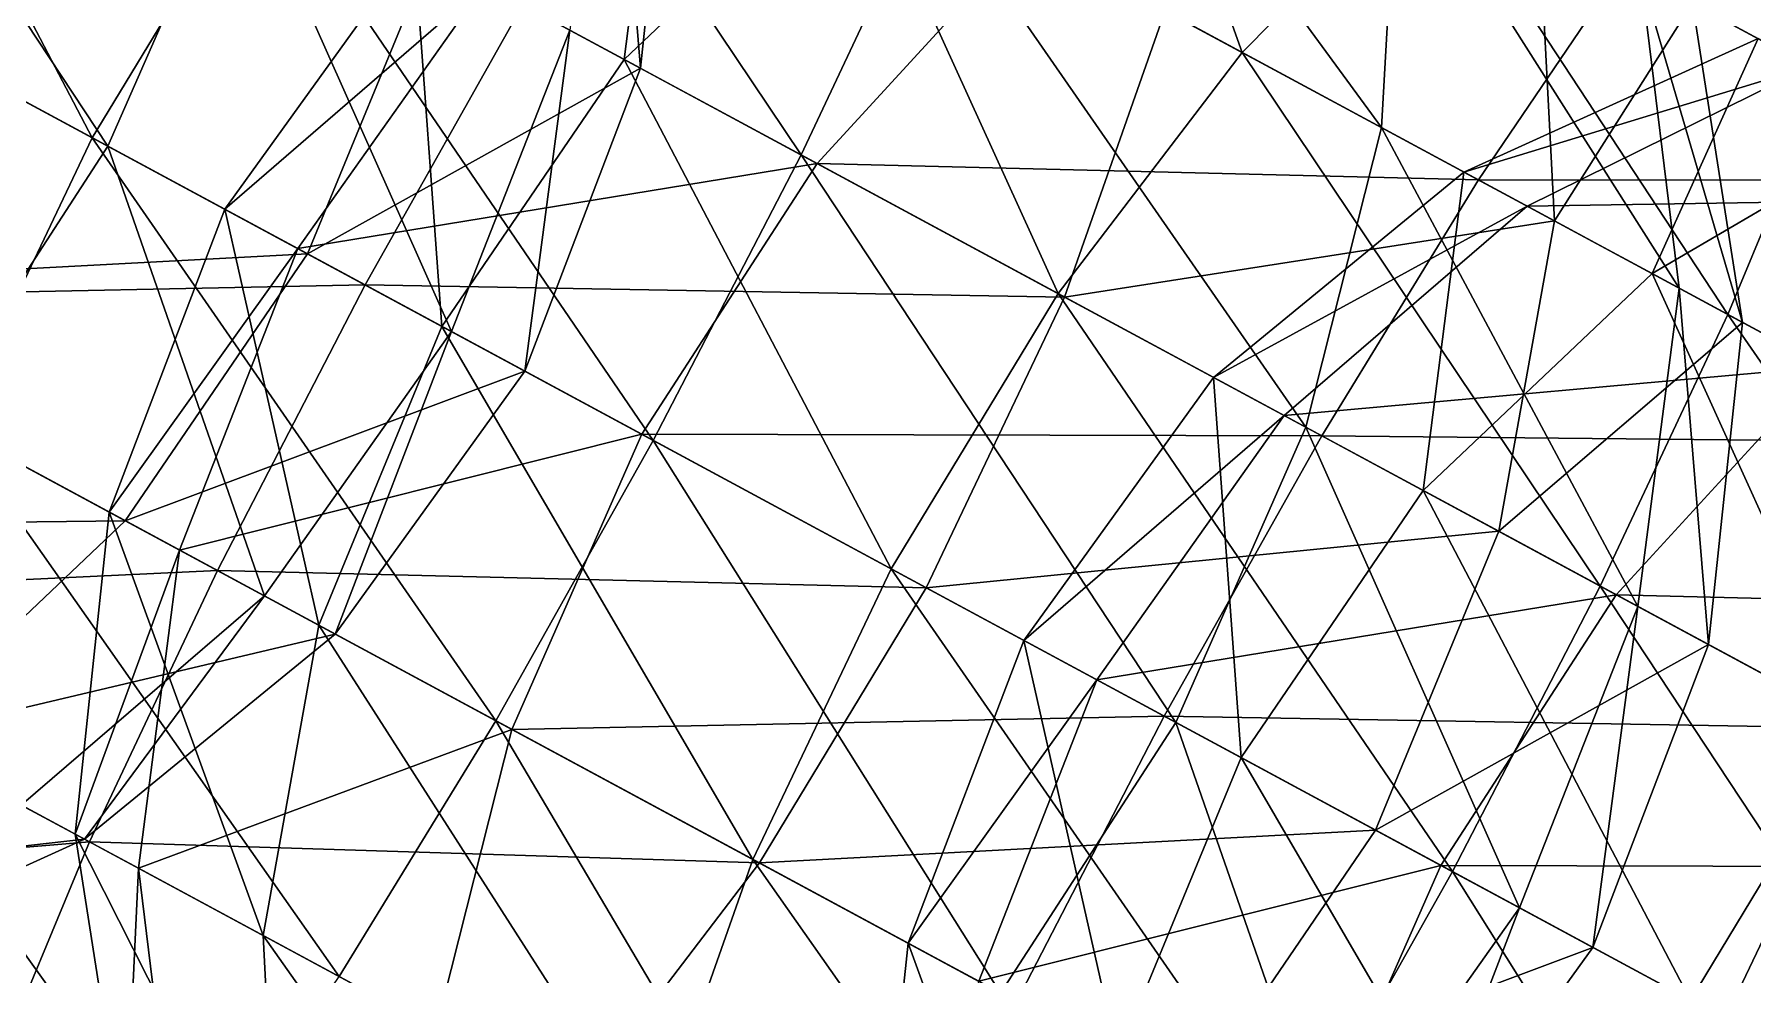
# Model space of a CAD drawing. Header units: metres. Extents: x -386 to 289, y -317 to 299.
# Drawn here: x -3.1 to 38.4, y 150.26 to 172.97 of the extents above; entities that cross this region are included whole.
import ezdxf

# ---------------------------------------------------------------- set-up
doc = ezdxf.new("R2010")
doc.units = ezdxf.units.M

msp = doc.modelspace()

# ---------------------------------------------------------------- linework, layer by layer
for points in [[(-10.38502, 183.98262, -612.79193), (-13.953483, 177.08533, -611.7786), (-1.3340206, 170.27623, -617.7402), (-1.3339206, 170.27634, -617.74005)], [(-10.38502, 183.98262, -612.79193), (-1.3340206, 170.27623, -617.7402), (1.8044472, 177.40555, -618.55035), (1.8045472, 177.40565, -618.55023)], [(-8.160278, 182.78223, -192.17429), (-12.560335, 176.33363, -191.55093), (-1.7069893, 170.47748, -182.11353), (-1.7068893, 170.47758, -182.11342)], [(-8.160278, 182.78223, -192.17429), (-1.7069893, 170.47748, -182.11353), (2.3232498, 177.12563, -183.05844), (2.3233497, 177.12573, -183.05833)], [(6.7652006, 182.95036, -185.82883), (2.3232498, 177.12563, -183.05844), (15.413503, 170.0625, -181.12003), (15.413603, 170.0626, -181.11992)], [(6.7652006, 182.95036, -185.82883), (15.413503, 170.0625, -181.12003), (18.501602, 176.61774, -184.09088), (18.501701, 176.61784, -184.09077)], [(20.89888, 182.38419, -188.81683), (18.501602, 176.61774, -184.09088), (29.43038, 170.7209, -189.25371), (29.43048, 170.72101, -189.2536)], [(20.89888, 182.38419, -188.81683), (29.43038, 170.7209, -189.25371), (29.822191, 177.56943, -193.03226), (29.82229, 177.56953, -193.03215)], [(22.942135, 181.28171, -365.19174), (16.666388, 177.60797, -362.2845), (26.065662, 172.53639, -354.11145), (26.065762, 172.5365, -354.11136)], [(22.942135, 181.28171, -365.19174), (26.065662, 172.53639, -354.11145), (30.616611, 177.14078, -358.5185), (30.61671, 177.14088, -358.5184)], [(10.824642, 180.76, -631.60583), (9.826954, 173.07683, -630.4626), (11.532892, 172.15636, -645.3368), (11.532992, 172.15646, -645.3367)], [(10.824642, 180.76, -631.60583), (11.532892, 172.15636, -645.3368), (12.354141, 179.93472, -644.9417), (12.354241, 179.93483, -644.9416)], [(34.966415, 180.21104, -364.26184), (30.616611, 177.14078, -358.5185), (40.19934, 171.97021, -357.09946), (40.19944, 171.97032, -357.09937)], [(34.966415, 180.21104, -364.26184), (40.19934, 171.97021, -357.09946), (41.74243, 176.5549, -363.25842), (41.74253, 176.55501, -363.25833)], [(12.122772, 180.05957, -374.70264), (6.0724373, 175.10266, -374.30756), (11.1401825, 172.36826, -360.4569), (11.140283, 172.36836, -360.45682)], [(12.354141, 179.93472, -644.9417), (11.532892, 172.15636, -645.3368), (6.465149, 174.89076, -659.1875), (6.465249, 174.89087, -659.1874)], [(12.122772, 180.05957, -374.70264), (11.1401825, 172.36826, -360.4569), (16.666388, 177.60797, -362.2845), (16.666487, 177.60808, -362.2844)], [(1.8044472, 177.40555, -618.55035), (-1.3340206, 170.27623, -617.7402), (6.971493, 165.79482, -630.07263), (6.971593, 165.79492, -630.0725)], [(1.8044472, 177.40555, -618.55035), (6.971493, 165.79482, -630.07263), (9.826954, 173.07683, -630.4626), (9.827054, 173.07693, -630.46246)], [(16.666388, 177.60797, -362.2845), (11.1401825, 172.36826, -360.4569), (21.62371, 166.71165, -351.34106), (21.62381, 166.71176, -351.34097)], [(16.666388, 177.60797, -362.2845), (21.62371, 166.71165, -351.34106), (26.065662, 172.53639, -354.11145), (26.065762, 172.5365, -354.11136)], [(29.822191, 177.56943, -193.03226), (29.43038, 170.7209, -189.25371), (36.623165, 166.83987, -199.93393), (36.623264, 166.83998, -199.93382)], [(29.822191, 177.56943, -193.03226), (36.623165, 166.83987, -199.93393), (35.695076, 174.40059, -201.75262), (35.695175, 174.4007, -201.75252)], [(-13.953483, 177.08533, -611.7786), (-5.569668, 163.7389, -618.55035), (-1.3340206, 170.27623, -617.7402), (-1.3339206, 170.27634, -617.74005)], [(2.3232498, 177.12563, -183.05844), (-1.7069893, 170.47748, -182.11353), (11.84504, 163.1652, -180.10672), (11.84514, 163.16531, -180.10661)], [(2.3232498, 177.12563, -183.05844), (11.84504, 163.1652, -180.10672), (15.413503, 170.0625, -181.12003), (15.413603, 170.0626, -181.11992)], [(30.616611, 177.14078, -358.5185), (26.065662, 172.53639, -354.11145), (37.802063, 166.20377, -352.3735), (37.802162, 166.20387, -352.3734)], [(30.616611, 177.14078, -358.5185), (37.802063, 166.20377, -352.3735), (40.19934, 171.97021, -357.09946), (40.19944, 171.97032, -357.09937)], [(18.501602, 176.61774, -184.09088), (15.413503, 170.0625, -181.12003), (27.60297, 163.48543, -186.8784), (27.60307, 163.48553, -186.8783)], [(18.501602, 176.61774, -184.09088), (27.60297, 163.48543, -186.8784), (29.43038, 170.7209, -189.25371), (29.43048, 170.72101, -189.2536)], [(-12.560335, 176.33363, -191.55093), (-5.050865, 163.459, -183.05844), (-1.7069893, 170.47748, -182.11353), (-1.7068893, 170.47758, -182.11342)], [(33.234062, 175.72849, -222.7807), (33.609047, 168.4662, -225.68796), (24.209778, 173.53778, -233.861), (24.209877, 173.53789, -233.86089)], [(36.943905, 173.72676, -212.64131), (33.609047, 168.4662, -225.68796), (33.234062, 175.72849, -222.7807), (33.23416, 175.72859, -222.7806)], [(20.845058, 175.35327, -398.71875), (15.800886, 169.85349, -401.09402), (7.7783737, 174.18219, -389.1818), (7.778474, 174.1823, -389.1817)], [(31.773838, 169.45642, -403.88156), (15.800886, 169.85349, -401.09402), (20.845058, 175.35327, -398.71875), (20.845158, 175.35338, -398.71866)], [(35.277317, 174.626, -399.1556), (31.773838, 169.45642, -403.88156), (20.845058, 175.35327, -398.71875), (20.845158, 175.35338, -398.71866)], [(20.845058, 175.35327, -398.71875), (20.845058, 175.35327, -398.71875), (31.773838, 169.45642, -403.88156), (31.773937, 169.45653, -403.88147)], [(6.465149, 174.89076, -659.1875), (3.4910927, 167.67273, -659.81085), (-7.3622503, 173.52888, -669.2482), (-7.36215, 173.52899, -669.2481)], [(7.7783737, 174.18219, -389.1818), (1.4936104, 168.75052, -374.17282), (6.0724373, 175.10266, -374.30756), (6.0725374, 175.10277, -374.30746)], [(6.0724373, 175.10266, -374.30756), (1.4936104, 168.75052, -374.17282), (6.7401257, 165.91966, -359.83356), (6.740226, 165.91977, -359.83347)], [(11.532892, 172.15636, -645.3368), (3.4910927, 167.67273, -659.81085), (6.465149, 174.89076, -659.1875), (6.465249, 174.89087, -659.1874)], [(6.0724373, 175.10266, -374.30756), (6.7401257, 165.91966, -359.83356), (11.1401825, 172.36826, -360.4569), (11.140283, 172.36836, -360.45682)], [(45.03805, 174.77669, -391.99323), (44.860046, 169.45544, -397.73657), (35.277317, 174.626, -399.1556), (35.277416, 174.62611, -399.15552)], [(44.860046, 169.45544, -397.73657), (31.773838, 169.45642, -403.88156), (35.277317, 174.626, -399.1556), (35.277416, 174.62611, -399.15552)], [(35.695076, 174.40059, -201.75262), (36.623165, 166.83987, -199.93393), (38.152664, 166.0146, -213.26979), (38.152763, 166.01471, -213.26968)], [(35.695076, 174.40059, -201.75262), (38.152664, 166.0146, -213.26979), (36.943905, 173.72676, -212.64131), (36.944004, 173.72687, -212.6412)], [(7.7783737, 174.18219, -389.1818), (3.2597237, 167.79758, -389.57175), (1.4936104, 168.75052, -374.17282), (1.4937104, 168.75063, -374.17273)], [(15.800886, 169.85349, -401.09402), (3.2597237, 167.79758, -389.57175), (7.7783737, 174.18219, -389.1818), (7.778474, 174.1823, -389.1817)], [(3.4910927, 167.67273, -659.81085), (-11.392492, 166.88074, -668.3033), (-7.3622503, 173.52888, -669.2482), (-7.36215, 173.52899, -669.2481)], [(4.884244, 166.92104, -239.5831), (-10.87369, 166.60081, -232.81142), (-7.735222, 173.73013, -233.62158), (-7.7351217, 173.73024, -233.62148)], [(8.689894, 173.69037, -238.5698), (4.884244, 166.92104, -239.5831), (-7.735222, 173.73013, -233.62158), (-7.7351217, 173.73024, -233.62148)], [(-7.735222, 173.73013, -233.62158), (-7.735222, 173.73013, -233.62158), (4.884244, 166.92104, -239.5831), (4.884344, 166.92114, -239.583)], [(21.780146, 166.62724, -236.63138), (4.884244, 166.92104, -239.5831), (8.689894, 173.69037, -238.5698), (8.689994, 173.69048, -238.56969)], [(24.209778, 173.53778, -233.861), (21.780146, 166.62724, -236.63138), (8.689894, 173.69037, -238.5698), (8.689994, 173.69048, -238.56969)], [(33.609047, 168.4662, -225.68796), (21.780146, 166.62724, -236.63138), (24.209778, 173.53778, -233.861), (24.209877, 173.53789, -233.86089)], [(36.943905, 173.72676, -212.64131), (38.152664, 166.0146, -213.26979), (33.609047, 168.4662, -225.68796), (33.609146, 168.46631, -225.68785)], [(9.826954, 173.07683, -630.4626), (6.971493, 165.79482, -630.07263), (8.737606, 164.84187, -645.47156), (8.737706, 164.84198, -645.47144)], [(9.826954, 173.07683, -630.4626), (8.737606, 164.84187, -645.47156), (11.532892, 172.15636, -645.3368), (11.532992, 172.15646, -645.3367)], [(39.78158, 172.19562, -554.50244), (31.423233, 169.6456, -542.9853), (38.53275, 172.86946, -543.6138), (38.53285, 172.86957, -543.61365)], [(38.53275, 172.86946, -543.6138), (31.423233, 169.6456, -542.9853), (35.96685, 167.194, -530.5671), (35.96695, 167.1941, -530.56696)], [(38.53275, 172.86946, -543.6138), (35.96685, 167.194, -530.5671), (42.242596, 170.86774, -533.47437), (42.242695, 170.86784, -533.47424)], [(11.1401825, 172.36826, -360.4569), (6.7401257, 165.91966, -359.83356), (17.593472, 160.0635, -350.39615), (17.59357, 160.06361, -350.39606)], [(11.1401825, 172.36826, -360.4569), (17.593472, 160.0635, -350.39615), (21.62371, 166.71165, -351.34106), (21.62381, 166.71176, -351.34097)], [(26.065662, 172.53639, -354.11145), (21.62371, 166.71165, -351.34106), (34.713963, 159.64853, -349.40265), (34.71406, 159.64864, -349.40256)], [(26.065662, 172.53639, -354.11145), (34.713963, 159.64853, -349.40265), (37.802063, 166.20377, -352.3735), (37.802162, 166.20387, -352.3734)], [(11.532892, 172.15636, -645.3368), (8.737606, 164.84187, -645.47156), (3.4910927, 167.67273, -659.81085), (3.4911926, 167.67284, -659.8107)], [(39.78158, 172.19562, -554.50244), (32.952732, 168.82033, -556.32117), (31.423233, 169.6456, -542.9853), (31.423332, 169.6457, -542.98517)], [(45.65447, 169.0268, -563.2228), (32.952732, 168.82033, -556.32117), (39.78158, 172.19562, -554.50244), (39.78168, 172.19572, -554.5023)], [(40.19934, 171.97021, -357.09946), (37.802063, 166.20377, -352.3735), (48.730843, 160.30693, -357.53632), (48.73094, 160.30704, -357.53622)], [(29.43038, 170.7209, -189.25371), (27.60297, 163.48543, -186.8784), (35.625477, 159.15671, -198.79065), (35.625576, 159.15681, -198.79054)], [(29.43038, 170.7209, -189.25371), (35.625477, 159.15671, -198.79065), (36.623165, 166.83987, -199.93393), (36.623264, 166.83998, -199.93382)], [(42.242596, 170.86774, -533.47437), (35.96685, 167.194, -530.5671), (45.366123, 162.12242, -522.39404), (45.366222, 162.12253, -522.3939)], [(-1.3340206, 170.27623, -617.7402), (-5.569668, 163.7389, -618.55035), (2.4528408, 159.4102, -630.4626), (2.4529407, 159.41031, -630.46246)], [(-1.7069893, 170.47748, -182.11353), (-5.050865, 163.459, -183.05844), (8.039389, 156.39587, -181.12003), (8.039489, 156.39598, -181.11992)], [(-1.7069893, 170.47748, -182.11353), (8.039389, 156.39587, -181.12003), (11.84504, 163.1652, -180.10672), (11.84514, 163.16531, -180.10661)], [(-1.3340206, 170.27623, -617.7402), (2.4528408, 159.4102, -630.4626), (6.971493, 165.79482, -630.07263), (6.971593, 165.79492, -630.0725)], [(15.800886, 169.85349, -401.09402), (11.565239, 163.31616, -401.9042), (3.2597237, 167.79758, -389.57175), (3.2598236, 167.79768, -389.57166)], [(27.990355, 163.2764, -406.85242), (11.565239, 163.31616, -401.9042), (15.800886, 169.85349, -401.09402), (15.800986, 169.85359, -401.09393)], [(15.413503, 170.0625, -181.12003), (11.84504, 163.1652, -180.10672), (24.464502, 156.35611, -186.06824), (24.464602, 156.35622, -186.06813)], [(15.413503, 170.0625, -181.12003), (24.464502, 156.35611, -186.06824), (27.60297, 163.48543, -186.8784), (27.60307, 163.48553, -186.8783)], [(31.773838, 169.45642, -403.88156), (27.990355, 163.2764, -406.85242), (15.800886, 169.85349, -401.09402), (15.800986, 169.85359, -401.09393)], [(15.800886, 169.85349, -401.09402), (15.800886, 169.85349, -401.09402), (27.990355, 163.2764, -406.85242), (27.990454, 163.2765, -406.85233)], [(32.952732, 168.82033, -556.32117), (25.372898, 164.68869, -542.5902), (31.423233, 169.6456, -542.9853), (31.423332, 169.6457, -542.98517)], [(31.423233, 169.6456, -542.9853), (25.372898, 164.68869, -542.5902), (30.440643, 161.95428, -528.7395), (30.440742, 161.95439, -528.7394)], [(43.51024, 163.12381, -402.14362), (27.990355, 163.2764, -406.85242), (31.773838, 169.45642, -403.88156), (31.773937, 169.45653, -403.88147)], [(31.423233, 169.6456, -542.9853), (30.440643, 161.95428, -528.7395), (35.96685, 167.194, -530.5671), (35.96695, 167.1941, -530.56696)], [(44.860046, 169.45544, -397.73657), (43.51024, 163.12381, -402.14362), (31.773838, 169.45642, -403.88156), (31.773937, 169.45653, -403.88147)], [(45.65447, 169.0268, -563.2228), (40.14552, 164.9393, -567.00134), (32.952732, 168.82033, -556.32117), (32.95283, 168.82043, -556.32104)], [(3.2597237, 167.79758, -389.57175), (-1.3016758, 161.43604, -374.30756), (1.4936104, 168.75052, -374.17282), (1.4937104, 168.75063, -374.17273)], [(1.4936104, 168.75052, -374.17282), (-1.3016758, 161.43604, -374.30756), (3.7660675, 158.70163, -360.4569), (3.7661674, 158.70174, -360.45682)], [(1.4936104, 168.75052, -374.17282), (3.7660675, 158.70163, -360.4569), (6.7401257, 165.91966, -359.83356), (6.740226, 165.91977, -359.83347)], [(32.952732, 168.82033, -556.32117), (27.078835, 163.76822, -557.4644), (25.372898, 164.68869, -542.5902), (25.372997, 164.6888, -542.5901)], [(40.14552, 164.9393, -567.00134), (27.078835, 163.76822, -557.4644), (32.952732, 168.82033, -556.32117), (32.95283, 168.82043, -556.32104)], [(33.609047, 168.4662, -225.68796), (32.26367, 160.97064, -227.51553), (21.780146, 166.62724, -236.63138), (21.780245, 166.62735, -236.63127)], [(38.152664, 166.0146, -213.26979), (32.26367, 160.97064, -227.51553), (33.609047, 168.4662, -225.68796), (33.609146, 168.46631, -225.68785)], [(3.4910927, 167.67273, -659.81085), (-0.90896606, 161.22414, -659.1875), (-11.392492, 166.88074, -668.3033), (-11.392392, 166.88084, -668.30316)], [(3.2597237, 167.79758, -389.57175), (0.40425873, 160.51556, -389.1818), (-1.3016758, 161.43604, -374.30756), (-1.3015758, 161.43614, -374.30746)], [(8.737606, 164.84187, -645.47156), (-0.90896606, 161.22414, -659.1875), (3.4910927, 167.67273, -659.81085), (3.4911926, 167.67284, -659.8107)], [(11.565239, 163.31616, -401.9042), (0.40425873, 160.51556, -389.1818), (3.2597237, 167.79758, -389.57175), (3.2598236, 167.79768, -389.57166)], [(-0.90896606, 161.22414, -659.1875), (-15.834441, 161.056, -665.53296), (-11.392492, 166.88074, -668.3033), (-11.392392, 166.88084, -668.30316)], [(4.884244, 166.92104, -239.5831), (1.3157787, 160.02374, -238.5698), (-10.87369, 166.60081, -232.81142), (-10.8735895, 166.60092, -232.81131)], [(18.436272, 159.60876, -237.5763), (1.3157787, 160.02374, -238.5698), (4.884244, 166.92104, -239.5831), (4.884344, 166.92114, -239.583)], [(21.780146, 166.62724, -236.63138), (18.436272, 159.60876, -237.5763), (4.884244, 166.92104, -239.5831), (4.884344, 166.92114, -239.583)], [(35.96685, 167.194, -530.5671), (30.440643, 161.95428, -528.7395), (40.92417, 156.29768, -519.6237), (40.92427, 156.29779, -519.6236)], [(36.623165, 166.83987, -199.93393), (35.625477, 159.15671, -198.79065), (37.331413, 158.23624, -213.66487), (37.331512, 158.23634, -213.66476)], [(35.96685, 167.194, -530.5671), (40.92417, 156.29768, -519.6237), (45.366123, 162.12242, -522.39404), (45.366222, 162.12253, -522.3939)], [(36.623165, 166.83987, -199.93393), (37.331413, 158.23624, -213.66487), (38.152664, 166.0146, -213.26979), (38.152763, 166.01471, -213.26968)], [(1.3157787, 160.02374, -238.5698), (-12.7010975, 159.36536, -230.43611), (-10.87369, 166.60081, -232.81142), (-10.8735895, 166.60092, -232.81131)], [(-10.87369, 166.60081, -232.81142), (-10.87369, 166.60081, -232.81142), (1.3157787, 160.02374, -238.5698), (1.3158787, 160.02385, -238.56969)], [(21.62371, 166.71165, -351.34106), (17.593472, 160.0635, -350.39615), (31.1455, 152.75124, -348.38934), (31.1456, 152.75134, -348.38925)], [(32.26367, 160.97064, -227.51553), (18.436272, 159.60876, -237.5763), (21.780146, 166.62724, -236.63138), (21.780245, 166.62735, -236.63127)], [(21.62371, 166.71165, -351.34106), (31.1455, 152.75124, -348.38934), (34.713963, 159.64853, -349.40265), (34.71406, 159.64864, -349.40256)], [(38.152664, 166.0146, -213.26979), (37.331413, 158.23624, -213.66487), (32.26367, 160.97064, -227.51553), (32.26377, 160.97075, -227.51543)], [(37.802063, 166.20377, -352.3735), (34.713963, 159.64853, -349.40265), (46.90343, 153.07146, -355.16104), (46.90353, 153.07156, -355.16095)], [(37.802063, 166.20377, -352.3735), (46.90343, 153.07146, -355.16104), (48.730843, 160.30693, -357.53632), (48.73094, 160.30704, -357.53622)], [(6.971493, 165.79482, -630.07263), (2.4528408, 159.4102, -630.4626), (4.158777, 158.48973, -645.3368), (4.1588774, 158.48984, -645.3367)], [(6.7401257, 165.91966, -359.83356), (3.7660675, 158.70163, -360.4569), (14.249596, 153.04503, -351.34106), (14.249696, 153.04514, -351.34097)], [(6.971493, 165.79482, -630.07263), (4.158777, 158.48973, -645.3368), (8.737606, 164.84187, -645.47156), (8.737706, 164.84198, -645.47144)], [(6.7401257, 165.91966, -359.83356), (14.249596, 153.04503, -351.34106), (17.593472, 160.0635, -350.39615), (17.59357, 160.06361, -350.39606)], [(8.737606, 164.84187, -645.47156), (4.158777, 158.48973, -645.3368), (-0.90896606, 161.22414, -659.1875), (-0.90886605, 161.22424, -659.1874)], [(40.14552, 164.9393, -567.00134), (35.10135, 159.43951, -569.37665), (27.078835, 163.76822, -557.4644), (27.078934, 163.76833, -557.4643)], [(51.0743, 159.04245, -572.1642), (35.10135, 159.43951, -569.37665), (40.14552, 164.9393, -567.00134), (40.14562, 164.9394, -567.0012)], [(27.078835, 163.76822, -557.4644), (20.794071, 158.33655, -542.45544), (25.372898, 164.68869, -542.5902), (25.372997, 164.6888, -542.5901)], [(25.372898, 164.68869, -542.5902), (20.794071, 158.33655, -542.45544), (26.040586, 155.50569, -528.11615), (26.040686, 155.5058, -528.116)], [(25.372898, 164.68869, -542.5902), (26.040586, 155.50569, -528.11615), (30.440643, 161.95428, -528.7395), (30.440742, 161.95439, -528.7394)], [(-5.569668, 163.7389, -618.55035), (-3.4210548, 154.3581, -631.60583), (2.4528408, 159.4102, -630.4626), (2.4529407, 159.41031, -630.46246)], [(27.078835, 163.76822, -557.4644), (22.560184, 157.3836, -557.8544), (20.794071, 158.33655, -542.45544), (20.79417, 158.33665, -542.4553)], [(35.10135, 159.43951, -569.37665), (22.560184, 157.3836, -557.8544), (27.078835, 163.76822, -557.4644), (27.078934, 163.76833, -557.4643)], [(-5.050865, 163.459, -183.05844), (-7.4804945, 156.54846, -185.82883), (4.2559056, 150.21585, -184.09088), (4.256006, 150.21596, -184.09077)], [(-5.050865, 163.459, -183.05844), (4.2559056, 150.21585, -184.09088), (8.039389, 156.39587, -181.12003), (8.039489, 156.39598, -181.11992)], [(11.565239, 163.31616, -401.9042), (8.426771, 156.18684, -401.09402), (0.40425873, 160.51556, -389.1818), (0.4043587, 160.51567, -389.1817)], [(11.84504, 163.1652, -180.10672), (8.039389, 156.39587, -181.12003), (20.228855, 149.81879, -186.8784), (20.228954, 149.8189, -186.8783)], [(24.184704, 156.50706, -407.86572), (8.426771, 156.18684, -401.09402), (11.565239, 163.31616, -401.9042), (11.565339, 163.31627, -401.9041)], [(27.990355, 163.2764, -406.85242), (24.184704, 156.50706, -407.86572), (11.565239, 163.31616, -401.9042), (11.565339, 163.31627, -401.9041)], [(11.565239, 163.31616, -401.9042), (11.565239, 163.31616, -401.9042), (24.184704, 156.50706, -407.86572), (24.184803, 156.50717, -407.86563)], [(11.84504, 163.1652, -180.10672), (20.228855, 149.81879, -186.8784), (24.464502, 156.35611, -186.06824), (24.464602, 156.35622, -186.06813)], [(41.080605, 156.21327, -404.914), (24.184704, 156.50706, -407.86572), (27.990355, 163.2764, -406.85242), (27.990454, 163.2765, -406.85233)], [(27.60297, 163.48543, -186.8784), (24.464502, 156.35611, -186.06824), (32.770016, 151.8747, -198.4007), (32.770115, 151.8748, -198.40059)], [(27.60297, 163.48543, -186.8784), (32.770016, 151.8747, -198.4007), (35.625477, 159.15671, -198.79065), (35.625576, 159.15681, -198.79054)], [(43.51024, 163.12381, -402.14362), (41.080605, 156.21327, -404.914), (27.990355, 163.2764, -406.85242), (27.990454, 163.2765, -406.85233)], [(30.440643, 161.95428, -528.7395), (26.040586, 155.50569, -528.11615), (36.893932, 149.64954, -518.6788), (36.89403, 149.64964, -518.67865)], [(30.440643, 161.95428, -528.7395), (36.893932, 149.64954, -518.6788), (40.92417, 156.29768, -519.6237), (40.92427, 156.29779, -519.6236)], [(-0.90896606, 161.22414, -659.1875), (-6.435169, 155.98442, -657.3599), (-15.834441, 161.056, -665.53296), (-15.834341, 161.0561, -665.53284)], [(4.158777, 158.48973, -645.3368), (-6.435169, 155.98442, -657.3599), (-0.90896606, 161.22414, -659.1875), (-0.90886605, 161.22424, -659.1874)], [(0.40425873, 160.51556, -389.1818), (-2.1229248, 153.65767, -374.70264), (-1.3016758, 161.43604, -374.30756), (-1.3015758, 161.43614, -374.30746)], [(-1.3016758, 161.43604, -374.30756), (-2.1229248, 153.65767, -374.70264), (2.4206924, 151.20607, -362.2845), (2.4207923, 151.20618, -362.2844)], [(-1.3016758, 161.43604, -374.30756), (2.4206924, 151.20607, -362.2845), (3.7660675, 158.70163, -360.4569), (3.7661674, 158.70174, -360.45682)], [(32.26367, 160.97064, -227.51553), (29.289616, 153.75261, -228.13889), (18.436272, 159.60876, -237.5763), (18.43637, 159.60887, -237.57619)], [(37.331413, 158.23624, -213.66487), (29.289616, 153.75261, -228.13889), (32.26367, 160.97064, -227.51553), (32.26377, 160.97075, -227.51543)], [(0.40425873, 160.51556, -389.1818), (-0.59342194, 152.8324, -388.0385), (-2.1229248, 153.65767, -374.70264), (-2.122825, 153.65778, -374.70255)], [(8.426771, 156.18684, -401.09402), (-0.59342194, 152.8324, -388.0385), (0.40425873, 160.51556, -389.1818), (0.4043587, 160.51567, -389.1817)], [(1.3157787, 160.02374, -238.5698), (-1.7723188, 153.4685, -235.59894), (-12.7010975, 159.36536, -230.43611), (-12.700997, 159.36546, -230.436)], [(14.406031, 152.96062, -236.63138), (-1.7723188, 153.4685, -235.59894), (1.3157787, 160.02374, -238.5698), (1.3158787, 160.02385, -238.56969)], [(18.436272, 159.60876, -237.5763), (14.406031, 152.96062, -236.63138), (1.3157787, 160.02374, -238.5698), (1.3158787, 160.02385, -238.56969)], [(17.593472, 160.0635, -350.39615), (14.249596, 153.04503, -351.34106), (27.33985, 145.9819, -349.40265), (27.339949, 145.98201, -349.40256)], [(17.593472, 160.0635, -350.39615), (27.33985, 145.9819, -349.40265), (31.1455, 152.75124, -348.38934), (31.1456, 152.75134, -348.38925)], [(2.4528408, 159.4102, -630.4626), (-3.4210548, 154.3581, -631.60583), (-1.8915539, 153.53282, -644.9417), (-1.8914539, 153.53293, -644.9416)], [(2.4528408, 159.4102, -630.4626), (-1.8915539, 153.53282, -644.9417), (4.158777, 158.48973, -645.3368), (4.1588774, 158.48984, -645.3367)], [(29.289616, 153.75261, -228.13889), (14.406031, 152.96062, -236.63138), (18.436272, 159.60876, -237.5763), (18.43637, 159.60887, -237.57619)], [(35.10135, 159.43951, -569.37665), (30.8657, 152.90219, -570.1868), (22.560184, 157.3836, -557.8544), (22.560284, 157.38371, -557.85425)], [(47.290817, 152.86243, -575.1351), (30.8657, 152.90219, -570.1868), (35.10135, 159.43951, -569.37665), (35.101448, 159.43962, -569.3765)], [(34.713963, 159.64853, -349.40265), (31.1455, 152.75124, -348.38934), (43.76496, 145.94214, -354.35086), (43.76506, 145.94225, -354.35077)], [(34.713963, 159.64853, -349.40265), (43.76496, 145.94214, -354.35086), (46.90343, 153.07146, -355.16104), (46.90353, 153.07156, -355.16095)], [(51.0743, 159.04245, -572.1642), (47.290817, 152.86243, -575.1351), (35.10135, 159.43951, -569.37665), (35.101448, 159.43962, -569.3765)], [(35.10135, 159.43951, -569.37665), (35.10135, 159.43951, -569.37665), (47.290817, 152.86243, -575.1351), (47.290916, 152.86253, -575.13495)], [(-1.7723188, 153.4685, -235.59894), (-13.092911, 152.51682, -226.65756), (-12.7010975, 159.36536, -230.43611), (-12.700997, 159.36546, -230.436)], [(-12.7010975, 159.36536, -230.43611), (-12.7010975, 159.36536, -230.43611), (-1.7723188, 153.4685, -235.59894), (-1.7722188, 153.46861, -235.59883)], [(35.625477, 159.15671, -198.79065), (32.770016, 151.8747, -198.4007), (34.53613, 150.92175, -213.79962), (34.53623, 150.92186, -213.79951)], [(35.625477, 159.15671, -198.79065), (34.53613, 150.92175, -213.79962), (37.331413, 158.23624, -213.66487), (37.331512, 158.23634, -213.66476)], [(3.7660675, 158.70163, -360.4569), (2.4206924, 151.20607, -362.2845), (11.819966, 146.13449, -354.11145), (11.820066, 146.1346, -354.11136)], [(3.7660675, 158.70163, -360.4569), (11.819966, 146.13449, -354.11145), (14.249596, 153.04503, -351.34106), (14.249696, 153.04514, -351.34097)], [(4.158777, 158.48973, -645.3368), (-1.8915539, 153.53282, -644.9417), (-6.435169, 155.98442, -657.3599), (-6.435069, 155.98453, -657.3598)], [(22.560184, 157.3836, -557.8544), (17.998785, 151.02206, -542.5902), (20.794071, 158.33655, -542.45544), (20.79417, 158.33665, -542.4553)], [(20.794071, 158.33655, -542.45544), (17.998785, 151.02206, -542.5902), (23.066528, 148.28766, -528.7395), (23.066628, 148.28777, -528.7394)], [(20.794071, 158.33655, -542.45544), (23.066528, 148.28766, -528.7395), (26.040586, 155.50569, -528.11615), (26.040686, 155.5058, -528.116)], [(37.331413, 158.23624, -213.66487), (34.53613, 150.92175, -213.79962), (29.289616, 153.75261, -228.13889), (29.289715, 153.75272, -228.13878)], [(22.560184, 157.3836, -557.8544), (19.70472, 150.1016, -557.4644), (17.998785, 151.02206, -542.5902), (17.998884, 151.02217, -542.5901)], [(30.8657, 152.90219, -570.1868), (19.70472, 150.1016, -557.4644), (22.560184, 157.3836, -557.8544), (22.560284, 157.38371, -557.85425)], [(-7.4804945, 156.54846, -185.82883), (-8.830305, 150.21683, -190.23586), (0.7524252, 145.04626, -188.81683), (0.7525252, 145.04637, -188.81673)], [(-7.4804945, 156.54846, -185.82883), (0.7524252, 145.04626, -188.81683), (4.2559056, 150.21585, -184.09088), (4.256006, 150.21596, -184.09077)], [(24.184704, 156.50706, -407.86572), (20.61624, 149.60977, -406.85242), (8.426771, 156.18684, -401.09402), (8.426871, 156.18695, -401.09393)], [(37.736732, 149.1948, -405.85892), (20.61624, 149.60977, -406.85242), (24.184704, 156.50706, -407.86572), (24.184803, 156.50717, -407.86563)], [(41.080605, 156.21327, -404.914), (37.736732, 149.1948, -405.85892), (24.184704, 156.50706, -407.86572), (24.184803, 156.50717, -407.86563)], [(8.426771, 156.18684, -401.09402), (6.5993633, 148.95139, -398.71875), (-0.59342194, 152.8324, -388.0385), (-0.5933219, 152.8325, -388.03842)], [(8.039389, 156.39587, -181.12003), (4.2559056, 150.21585, -184.09088), (15.184683, 144.319, -189.25371), (15.184783, 144.3191, -189.2536)], [(20.61624, 149.60977, -406.85242), (6.5993633, 148.95139, -398.71875), (8.426771, 156.18684, -401.09402), (8.426871, 156.18695, -401.09393)], [(8.039389, 156.39587, -181.12003), (15.184683, 144.319, -189.25371), (20.228855, 149.81879, -186.8784), (20.228954, 149.8189, -186.8783)], [(8.426771, 156.18684, -401.09402), (8.426771, 156.18684, -401.09402), (20.61624, 149.60977, -406.85242), (20.616339, 149.60988, -406.85233)], [(24.464502, 156.35611, -186.06824), (20.228855, 149.81879, -186.8784), (28.251364, 145.49008, -198.79065), (28.251463, 145.49019, -198.79054)], [(24.464502, 156.35611, -186.06824), (28.251364, 145.49008, -198.79065), (32.770016, 151.8747, -198.4007), (32.770115, 151.8748, -198.40059)], [(40.92417, 156.29768, -519.6237), (36.893932, 149.64954, -518.6788), (50.44596, 142.33727, -516.67194), (50.44606, 142.33737, -516.6718)], [(51.564133, 150.55667, -395.79816), (37.736732, 149.1948, -405.85892), (41.080605, 156.21327, -404.914), (41.080704, 156.21338, -404.9139)], [(-1.8915539, 153.53282, -644.9417), (-12.710918, 152.31068, -654.45264), (-6.435169, 155.98442, -657.3599), (-6.435069, 155.98453, -657.3598)], [(26.040586, 155.50569, -528.11615), (23.066528, 148.28766, -528.7395), (33.550056, 142.63106, -519.6237), (33.550156, 142.63116, -519.6236)], [(26.040586, 155.50569, -528.11615), (33.550056, 142.63106, -519.6237), (36.893932, 149.64954, -518.6788), (36.89403, 149.64964, -518.67865)], [(-3.4210548, 154.3581, -631.60583), (-9.001073, 150.30896, -644.31323), (-1.8915539, 153.53282, -644.9417), (-1.8914539, 153.53293, -644.9416)], [(-0.59342194, 152.8324, -388.0385), (-0.9141674, 145.94551, -375.33112), (-2.1229248, 153.65767, -374.70264), (-2.122825, 153.65778, -374.70255)], [(-2.1229248, 153.65767, -374.70264), (-0.9141674, 145.94551, -375.33112), (2.795681, 143.94379, -365.19174), (2.795781, 143.9439, -365.19165)], [(-2.1229248, 153.65767, -374.70264), (2.795681, 143.94379, -365.19174), (2.4206924, 151.20607, -362.2845), (2.4207923, 151.20618, -362.2844)], [(29.289616, 153.75261, -228.13889), (24.889557, 147.30402, -227.51553), (14.406031, 152.96062, -236.63138), (14.406131, 152.96072, -236.63127)], [(34.53613, 150.92175, -213.79962), (24.889557, 147.30402, -227.51553), (29.289616, 153.75261, -228.13889), (29.289715, 153.75272, -228.13878)], [(-1.7723188, 153.4685, -235.59894), (-4.1696005, 147.70206, -230.87299), (-13.092911, 152.51682, -226.65756), (-13.092811, 152.51692, -226.65746)], [(-1.8915539, 153.53282, -644.9417), (-9.001073, 150.30896, -644.31323), (-12.710918, 152.31068, -654.45264), (-12.710818, 152.31079, -654.4525)], [(9.964082, 147.13588, -233.861), (-4.1696005, 147.70206, -230.87299), (-1.7723188, 153.4685, -235.59894), (-1.7722188, 153.46861, -235.59883)], [(14.406031, 152.96062, -236.63138), (9.964082, 147.13588, -233.861), (-1.7723188, 153.4685, -235.59894), (-1.7722188, 153.46861, -235.59883)], [(-0.59342194, 152.8324, -388.0385), (0.3346653, 145.27168, -386.21982), (-0.9141674, 145.94551, -375.33112), (-0.9140674, 145.94562, -375.33102)], [(6.5993633, 148.95139, -398.71875), (0.3346653, 145.27168, -386.21982), (-0.59342194, 152.8324, -388.0385), (-0.5933219, 152.8325, -388.03842)], [(24.889557, 147.30402, -227.51553), (9.964082, 147.13588, -233.861), (14.406031, 152.96062, -236.63138), (14.406131, 152.96072, -236.63127)], [(14.249596, 153.04503, -351.34106), (11.819966, 146.13449, -354.11145), (23.556366, 139.80188, -352.3735), (23.556465, 139.80199, -352.3734)], [(14.249596, 153.04503, -351.34106), (23.556366, 139.80188, -352.3735), (27.33985, 145.9819, -349.40265), (27.339949, 145.98201, -349.40256)], [(30.8657, 152.90219, -570.1868), (27.727232, 145.77287, -569.37665), (19.70472, 150.1016, -557.4644), (19.704819, 150.1017, -557.4643)], [(31.1455, 152.75124, -348.38934), (27.33985, 145.9819, -349.40265), (39.529316, 139.40482, -355.16104), (39.529415, 139.40492, -355.16095)], [(43.485165, 146.0931, -576.1484), (27.727232, 145.77287, -569.37665), (30.8657, 152.90219, -570.1868), (30.865799, 152.9023, -570.1867)], [(47.290817, 152.86243, -575.1351), (43.485165, 146.0931, -576.1484), (30.8657, 152.90219, -570.1868), (30.865799, 152.9023, -570.1867)], [(30.8657, 152.90219, -570.1868), (30.8657, 152.90219, -570.1868), (43.485165, 146.0931, -576.1484), (43.485264, 146.0932, -576.14825)], [(31.1455, 152.75124, -348.38934), (39.529316, 139.40482, -355.16104), (43.76496, 145.94214, -354.35086), (43.76506, 145.94225, -354.35077)], [(32.770016, 151.8747, -198.4007), (28.251364, 145.49008, -198.79065), (29.9573, 144.56961, -213.66487), (29.9574, 144.56972, -213.66476)], [(32.770016, 151.8747, -198.4007), (29.9573, 144.56961, -213.66487), (34.53613, 150.92175, -213.79962), (34.53623, 150.92186, -213.79951)], [(2.4206924, 151.20607, -362.2845), (2.795681, 143.94379, -365.19174), (10.470156, 139.80286, -358.5185), (10.470256, 139.80296, -358.5184)], [(2.4206924, 151.20607, -362.2845), (10.470156, 139.80286, -358.5185), (11.819966, 146.13449, -354.11145), (11.820066, 146.1346, -354.11136)], [(19.70472, 150.1016, -557.4644), (17.177536, 143.2437, -542.9853), (17.998785, 151.02206, -542.5902), (17.998884, 151.02217, -542.5901)], [(17.998785, 151.02206, -542.5902), (17.177536, 143.2437, -542.9853), (21.721153, 140.7921, -530.5671), (21.721252, 140.7922, -530.56696)], [(17.998785, 151.02206, -542.5902), (21.721153, 140.7921, -530.5671), (23.066528, 148.28766, -528.7395), (23.066628, 148.28777, -528.7394)], [(34.53613, 150.92175, -213.79962), (29.9573, 144.56961, -213.66487), (24.889557, 147.30402, -227.51553), (24.889656, 147.30412, -227.51543)], [(51.564133, 150.55667, -395.79816), (48.590076, 143.33864, -396.4215), (37.736732, 149.1948, -405.85892), (37.73683, 149.1949, -405.85883)]]:
    msp.add_3dface(points)

doc.saveas('drawing.dxf')
